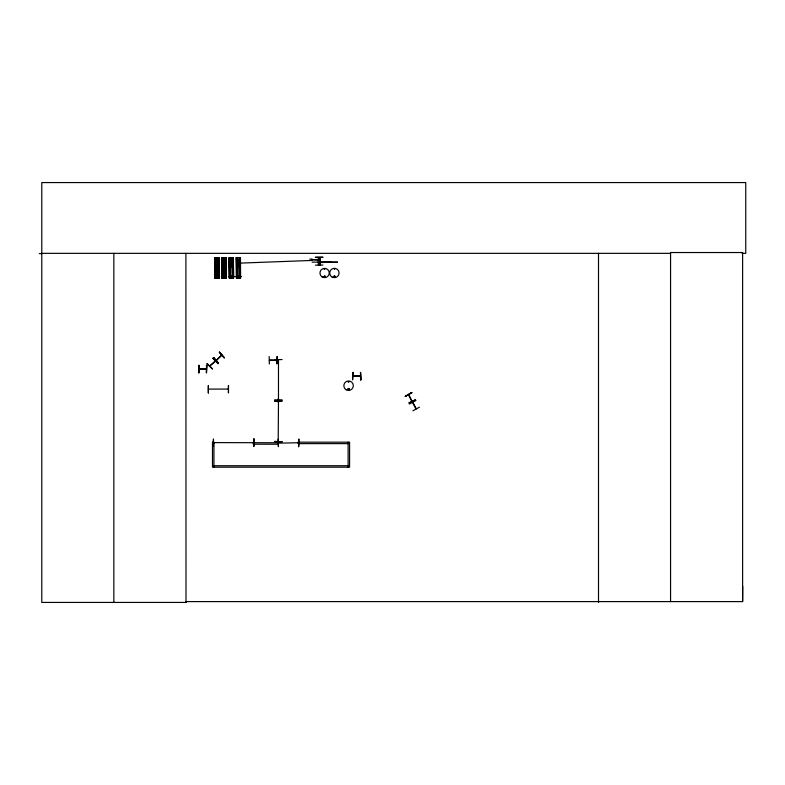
<?xml version="1.0" encoding="UTF-8"?>
<svg xmlns="http://www.w3.org/2000/svg" width="785" height="785" viewBox="0 0 785 785"><rect width="100%" height="100%" fill="white"/><g stroke="black" fill="none" stroke-linecap="round" stroke-linejoin="round"><path stroke-width="1.18" d="M742.08 253.349L745.75 253.349L745.75 182.571L41.782 182.571L41.782 602.429L186.006 602.429L185.908 601.604L742.62 601.604L742.728 586.424M278.214 399.81L278.214 398.976L278.479 399.81M278.479 401.213L278.224 402.048L278.214 401.223M324.205 269.098L324.97 268.902L324.421 269.422M323.881 276.506C326.03 274.554 324.617 278.381 324.028 276.84M334.901 276.634C333.792 274.917 334.086 277.792 334.724 276.82M335.058 276.673C333.399 273.906 334.106 279.274 334.989 276.163M348.991 381.804L348.226 382.01L348.942 381.706M278.175 401.37L278.194 401.949M278.518 399.653L278.469 399.055M217.249 277.782L216.846 276.958M224.225 277.762L223.941 276.801M238.768 277.782L238.424 276.801M209.929 365.869L215.522 361.169M319.407 261.699L318.877 260.875M408.534 394.855L411.929 401.321M416.256 408.691L412.763 402.234M208.359 389.095L228.396 389.066M278.665 443.142L298.271 442.75M347.951 388.84C349.472 392.235 349.354 387.182 348.403 388.555M348.197 388.977C348.962 391.126 349.021 387.29 348.197 389.429M349.168 389.537L349.237 389.026M224.274 276.987L224.235 276.987M231.673 276.987L231.114 276.938M278.214 359.648L278.194 360.374M276.654 360.413L269.461 360.04M253.624 442.907L252.809 442.612L253.643 442.603M353.005 376.035L360.511 376.378M324.97 276.86C325.098 274.848 323.4 277.419 324.833 276.889M276.811 360.335L269.324 360.413L276.811 360.452M213.481 442.603L278.39 442.76L278.39 444.212L253.378 444.212L253.378 442.76M214.217 442.887L213.481 442.868M205.65 368.901L206.406 368.901M206.406 369.244L198.899 369.166L206.298 368.872M353.083 376.035L360.423 376.035M360.403 376.329L353.024 376.339M207.073 363.632L212.401 368.921M213.726 357.469L218.544 363.229M215.247 360.953L209.899 365.908M212.48 368.852L207.103 363.602M218.289 363.465L212.882 358.245L218.259 363.494M218.515 363.259L213.648 357.538M238.718 277.743L238.768 277.743M334.616 269.461L334.41 268.696L334.498 269.461M221.694 355.026L216.405 360.335M405.276 396.346L411.88 392.794M411.958 401.272L408.73 394.58M415.481 399.624L408.799 403.029L415.608 399.869M409.328 404.039L415.942 400.497M419.465 407.179L412.881 410.771M199.802 369.244L198.998 369.195M231.192 277.762L231.693 277.762L231.222 276.958M199.056 368.822L206.327 368.901M348.756 389.86L348.246 389.792M310.153 260.512L236.481 263.25L240.23 263.211M228.435 385.464L228.455 392.971L228.484 385.464M208.368 392.971L208.349 385.474L208.319 392.971M278.361 439.178L278.39 446.685L278.381 439.178M214.658 257.745L218.995 257.686L219.221 277.998L214.884 278.067L214.658 257.745L214.972 278.067M225.982 257.686L221.645 257.745L221.861 278.067L226.198 277.998L225.982 257.686L226.109 278.008M236.128 257.745L240.465 257.686L240.593 278.008L236.344 278.067L236.216 257.745M214.972 259.806L218.73 259.766M221.959 259.806L225.707 259.766M229.357 259.806L233.106 259.766M236.442 259.806L240.19 259.766M214.992 261.189L218.74 261.14M221.969 261.189L225.727 261.14M229.367 261.189L233.125 261.14M236.452 261.189L240.21 261.14M215.011 263.25L218.76 263.211M221.998 263.25L225.746 263.211M229.397 263.25L233.145 263.211M215.031 265.075L218.779 265.036M222.008 265.075L225.766 265.036M229.406 265.075L233.155 265.036M236.491 265.075L240.249 265.036M215.051 267.135L218.799 267.096M222.037 267.135L225.786 267.096M229.426 267.135L233.184 267.096M236.52 267.135L240.269 267.096M215.149 275.986L218.907 275.947M222.135 275.986L225.884 275.947M229.534 275.986L233.282 275.947M236.619 275.986L240.367 275.947M214.531 276.585L219.535 276.536M221.517 276.585L226.512 276.536M214.531 276.742L219.535 276.693M221.517 276.742L226.522 276.693M228.916 276.585L233.91 276.536M236 276.585L240.995 276.536M216.738 276.909L217.327 276.938M228.916 276.742L233.92 276.693M236 276.742L241.005 276.693M238.198 276.909L238.797 276.938M233.596 277.998L229.259 278.067L229.043 257.745L233.38 257.686L233.596 277.998L233.282 257.686M315.354 257.156L322.861 257.127M315.364 257.46L322.861 257.401M311.812 259.472L318.062 259.845L311.812 259.894M318.062 259.521L319.917 259.511M318.062 259.737L319.917 259.717M318.72 260.875L319.564 261.022M318.73 261.189L319.564 261.179M318.73 261.395L319.564 261.385M318.73 261.709L319.564 261.699M312.126 262.151L326.825 262.023M318.926 262.327L331.221 262.229L318.926 262.592M322.929 265.055L315.423 265.173M269.176 356.498L269.324 363.995M274.593 359.667L282.1 359.569M274.593 399.84L282.1 399.84M274.593 400.821L282.1 400.811M274.593 401.135L282.1 401.086M274.593 441.513L282.1 441.778M282.1 441.749L274.593 441.415M213.559 442.603L214.207 442.573M213.118 446.488L213.451 438.982L213.481 446.488M39.25 253.643L41.782 253.633M41.782 253.349L670.567 253.349M198.899 365.28L198.899 372.787M360.923 379.92L360.501 372.414L360.884 379.92M348.118 443.633L298.104 443.633L298.104 442.171L349.58 442.171L349.58 467.183L212.48 467.183L212.48 442.171L213.942 442.171L213.942 467.183M213.942 465.721L348.118 465.721M216.454 360.266L221.87 355.222M278.194 441.288L278.479 401.292L278.479 401.969M219.27 352.337L224.363 357.842M212.921 358.215L218.024 363.72M415.962 409.034L412.567 402.509M278.175 399.653L278.214 399.055M239.896 257.696L240.102 278.008M239.749 258.893L239.935 278.008L239.651 258.893M239.435 257.696L239.621 278.018M239.248 258.893L239.445 276.82M239.18 258.893L239.356 276.82M239.091 278.018L237.943 278.037M237.443 258.932L237.649 276.86M237.364 258.932L237.561 276.86M237.109 257.735L237.364 278.057M236.962 258.932L237.158 276.86M236.893 258.932L237.06 276.86M236.628 257.745L236.933 278.047M236.462 257.745L236.677 278.067M236.422 257.745L236.609 278.067M233.047 257.686L233.302 278.008M232.88 257.686L233.106 278.008L232.792 257.696M232.566 258.893L232.87 278.008M232.075 258.893L232.281 276.82M232.007 278.018L230.859 278.037M230.28 258.932L230.554 276.86M230.064 257.735L230.319 278.057M230.025 257.735L230.25 278.057M229.877 258.932L229.995 276.86M229.642 258.942L229.848 278.047M229.544 257.745L229.75 276.87M229.377 257.745L229.554 278.067M229.132 257.745L229.357 278.067M225.717 257.686L225.903 278.008M225.707 278.008L225.491 258.883L225.609 278.008M225.167 258.893L225.462 276.82M224.765 258.893L224.863 276.82M224.608 278.018L223.46 278.037M222.979 258.932L223.156 276.86M222.704 257.735L222.92 278.057L222.665 257.735M222.39 257.745L222.675 276.86M222.214 257.745L222.449 278.057M222.145 257.745L222.361 278.057M221.939 257.745L222.116 278.067M221.733 257.745L221.959 278.067M218.907 257.686L219.123 278.008M218.701 257.686L218.927 278.008M218.515 258.883L218.721 278.008M218.436 258.883L218.632 278.008M218.279 258.893L218.387 276.82M217.71 258.893L217.887 276.82M217.622 278.018L216.474 278.037M215.993 258.932L216.189 276.86M215.904 258.932L216.169 276.86M215.944 278.057L215.679 257.735L215.865 278.057M215.414 257.745L215.689 276.86M215.257 257.745L215.453 278.057M215.159 257.745L215.384 278.057M214.953 257.745L215.139 278.067M319.907 257.529L320.015 265.036M319.632 257.529L319.701 265.036L319.544 257.529M318.681 257.539L318.759 265.045M318.592 257.539L318.71 265.045M318.317 257.539L318.347 265.045M311.802 258.746L311.822 260.62M310.134 258.765L310.153 260.64M278.479 360.393L278.479 359.716L278.479 399.732M253.732 438.982L253.781 446.488M742.62 601.604L742.62 252.535L670.567 252.535L670.567 601.604M598.504 253.349L598.504 602.429M360.56 372.414L360.56 379.92M348.118 442.171L348.118 467.183M206.504 365.28L206.504 372.787M185.898 253.349L186.006 602.429M113.845 253.349L113.845 602.429M216.111 265.879C217.16 269.049 218.564 263.613 216.111 265.879M223.087 265.879C224.147 269.049 225.54 263.613 223.087 265.879M230.486 265.879C231.546 269.049 232.939 263.613 230.486 265.879M237.57 265.879C238.63 269.049 240.024 263.613 237.57 265.879M219.535 352.092L224.324 357.872L219.506 352.112M411.742 392.52L405.296 396.386L411.742 392.52M298.859 439.178L298.683 446.685L298.859 439.178M277.193 356.449L276.85 363.955L277.164 356.449M254.036 438.982L253.673 446.488L254.036 438.982M337.481 262.17L325.088 262.249L337.481 262.17M206.818 365.28L206.416 372.787L206.789 365.28M353.005 372.414L352.583 379.92L352.985 372.414M240.426 278.008L240.2 257.686L240.387 278.008M232.605 278.018L232.35 257.696L232.537 278.018M225.207 278.018L224.991 257.696L225.167 278.018M218.191 278.018L218.014 257.696L218.151 278.018M198.85 372.787L198.88 365.28L198.801 372.787M346.205 389.802A4.749 4.749 0 0 0 353.328 385.7A4.749 4.749 0 0 0 346.205 381.588A4.749 4.749 0 0 0 346.205 389.802M332.065 277.056A4.69 4.69 0 0 0 339.091 272.994A4.69 4.69 0 0 0 332.065 268.931A4.69 4.69 0 0 0 332.065 277.056M322.282 277.026A4.651 4.651 0 0 0 329.258 272.994A4.651 4.651 0 0 0 322.282 268.97A4.651 4.651 0 0 0 322.282 277.026"/></g></svg>
